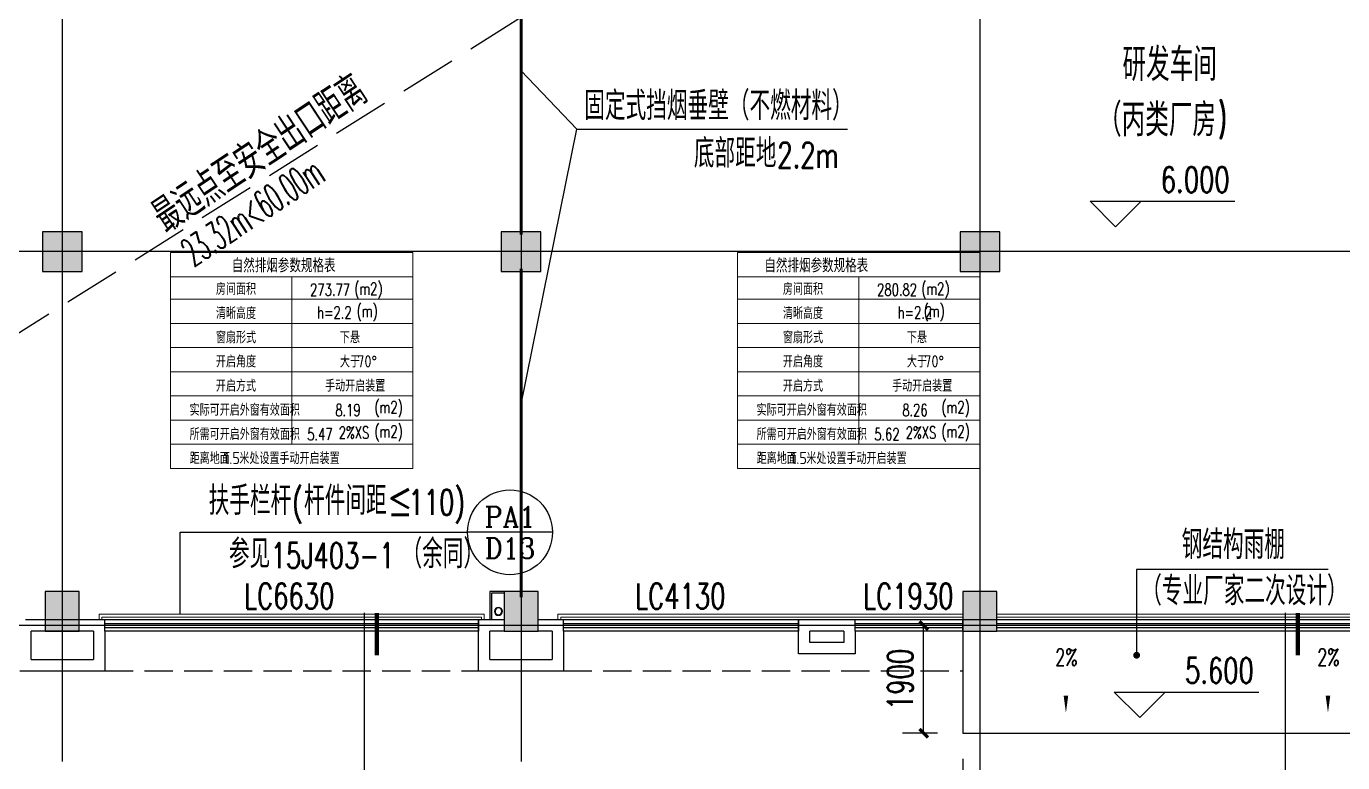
# Model space of a CAD drawing. Extents: x 1738711 to 2346805, y 1189731 to 2516152.
# Drawn here: x 1950257 to 1973497, y 1683605 to 1696599 of the extents above; entities that cross this region are included whole.
import ezdxf
from ezdxf.enums import TextEntityAlignment as Align

# ---------------------------------------------------------------- set-up
doc = ezdxf.new("R2010")
doc.units = 0
doc.header["$LTSCALE"] = 1000
doc.header["$MEASUREMENT"] = 0
doc.linetypes.add('DASH', pattern=[0.35, 0.25, -0.1])
doc.linetypes.add('复件 140224通州运河二期售楼部条件图_t3$0$X-ME SHAFT SH$0$X-B2$0$WATER_LINE', pattern=[0])
for name, color, linetype, lineweight in [('_0', 7, 'Continuous', 25), ('H_Z', 4, 'Continuous', 13), ('栏杆', 6, 'Continuous', 15)]:
    doc.layers.add(name, color=color, linetype=linetype, lineweight=lineweight)
for name, color, linetype in [('AR-TEXT', 7, 'Continuous'), ('COLUMN', 9, 'Continuous'), ('DIM_ELEV', 3, 'Continuous'), ('DIM_IDEN', 3, 'Continuous'), ('DIM_LEAD', 3, 'Continuous'), ('DIM_SYMB', 3, 'Continuous'), ('DOTE', 1, 'Continuous'), ('PUB_DIM', 3, 'Continuous'), ('PUB_HATCH', 8, 'Continuous'), ('PUB_TEXT', 7, 'Continuous'), ('WALL', 40, 'Continuous'), ('WINDOW', 144, 'Continuous'), ('WINDOW_TEXT', 7, 'Continuous'), ('YS', 6, 'Continuous'), ('文字', 6, 'Continuous'), ('疏散距离', 211, 'DASH'), ('看线', 8, 'Continuous'), ('面层', 6, 'Continuous')]:
    doc.layers.add(name, color=color, linetype=linetype)
doc.styles.add('_TCH_DIM', font='SIMPLEX', dxfattribs={"bigfont": 'GBCBIG'})
doc.styles.add('_TCH_DIM_T3', font='SIMPLEX', dxfattribs={"width": 0.705882, "bigfont": 'GBCBIG'})
doc.styles.add('_TCH_LABEL', font='COMPLEX', dxfattribs={"bigfont": 'GBCBIG'})
doc.styles.add('_TCH_WINDOW', font='SIMPLEX', dxfattribs={"height": 3.5, "bigfont": 'GBCBIG'})
doc.styles.add('HZ', font='rs', dxfattribs={"bigfont": 'hztxt'})
doc.styles.get("Standard").update_dxf_attribs({"font": 'gbenor.shx', "bigfont": 'gbcbig.shx'})
doc.styles.add('黑体', font='simhei_0.ttf', dxfattribs={"width": 0.9})
doc.dimstyles.new('_TCH_ARCH&&150', dxfattribs={"dimtxt": 446.25, "dimasz": 150, "dimexe": 375, "dimexo": 450, "dimgap": 189.375, "dimtad": 1, "dimdec": 0, "dimzin": 0, "dimdsep": 46, "dimtxsty": '_TCH_DIM_T3', "dimblk": 'ARCHTICK', "dimcen": 0.09, "dimclrt": 7, "dimazin": 2, "dimtfac": 1, "dimtdec": 0, "dimtix": 1, "dimtmove": 2, "dimatfit": 3, "dimfxl": 1, "dimtolj": 1, "dimtzin": 0, "dimarcsym": 0})

# ---------------------------------------------------------------- blocks, each defined once
blk = doc.blocks.new('A$C68B42598')
at = {"layer": 'YS'}
for radius in [70, 60]:
    blk.add_circle((70, 70), radius, dxfattribs=at)
blk = doc.blocks.new('hreahaerheh')
at = {"layer": 'YS', "xscale": -1}
blk.add_blockref('A$C68B42598', (1949055, 1888439), dxfattribs=at)
blk = doc.blocks.new('_ArchTick')
at = {"color": 0, "linetype": 'ByBlock', "const_width": 0.4}
blk.add_lwpolyline([(-0.5, -0.5), (0.5, 0.5)], dxfattribs=at)
blk = doc.blocks.new('*D3321')
at = {"layer": 'Defpoints', "color": 0, "transparency": 16777216}
for p in [(1966792, 1684125), (1967092, 1684125), (1967092, 1682694)]:
    blk.add_point(p, dxfattribs=at)
at = {"layer": 'PUB_DIM', "color": 0, "lineweight": -2, "transparency": 16777216}
for p, q in [((1966792, 1683675), (1966792, 1682319)), ((1967092, 1683675), (1967092, 1682319)), ((1966792, 1682694), (1966642, 1682694)), ((1966792, 1682694), (1967092, 1682694)), ((1967092, 1682694), (1967242, 1682694))]:
    blk.add_line(p, q, dxfattribs=at)
at = {"layer": 'PUB_DIM', "color": 0, "lineweight": -2, "transparency": 16777216, "xscale": 150, "yscale": 150, "zscale": 150}
blk.add_blockref('_ArchTick', (1966792, 1682694), dxfattribs=at)
at = {"layer": 'PUB_DIM', "color": 0, "lineweight": -2, "transparency": 16777216, "xscale": 150, "yscale": 150, "zscale": 150, "rotation": 180}
blk.add_blockref('_ArchTick', (1967092, 1682694), dxfattribs=at)
at = {"layer": 'PUB_DIM', "color": 7, "transparency": 16777216, "insert": (1966942, 1683107), "char_height": 446.2, "attachment_point": 5, "style": '_TCH_DIM_T3'}
blk.add_mtext('\\A1;300', dxfattribs=at)
blk = doc.blocks.new('*D3322')
at = {"layer": 'Defpoints', "color": 0, "transparency": 16777216}
for p in [(1967092, 1684125), (1975192, 1684125), (1975192, 1682694)]:
    blk.add_point(p, dxfattribs=at)
at = {"layer": 'PUB_DIM', "color": 0, "lineweight": -2, "transparency": 16777216}
for p, q in [((1967092, 1683675), (1967092, 1682319)), ((1975192, 1683675), (1975192, 1682319)), ((1967092, 1682694), (1975192, 1682694))]:
    blk.add_line(p, q, dxfattribs=at)
at = {"layer": 'PUB_DIM', "color": 0, "lineweight": -2, "transparency": 16777216, "xscale": 150, "yscale": 150, "zscale": 150, "rotation": 180}
blk.add_blockref('_ArchTick', (1967092, 1682694), dxfattribs=at)
at = {"layer": 'PUB_DIM', "color": 0, "lineweight": -2, "transparency": 16777216, "xscale": 150, "yscale": 150, "zscale": 150}
blk.add_blockref('_ArchTick', (1975192, 1682694), dxfattribs=at)
at = {"layer": 'PUB_DIM', "color": 7, "transparency": 16777216, "insert": (1971142, 1683107), "char_height": 446.2, "attachment_point": 5, "style": '_TCH_DIM_T3'}
blk.add_mtext('\\A1;8100', dxfattribs=at)
blk = doc.blocks.new('*D3324')
at = {"layer": 'Defpoints', "color": 0, "transparency": 16777216}
for p in [(1966099, 1686025), (1966792, 1686025), (1966792, 1684125)]:
    blk.add_point(p, dxfattribs=at)
at = {"layer": 'PUB_DIM', "color": 0, "lineweight": -2, "transparency": 16777216}
for p, q in [((1966342, 1686025), (1965724, 1686025)), ((1966099, 1684125), (1966099, 1686025)), ((1966342, 1684125), (1965724, 1684125))]:
    blk.add_line(p, q, dxfattribs=at)
at = {"layer": 'PUB_DIM', "color": 0, "lineweight": -2, "transparency": 16777216, "xscale": 150, "yscale": 150, "zscale": 150}
for p, rotation in [((1966099, 1686025), 90), ((1966099, 1684125), 270)]:
    blk.add_blockref('_ArchTick', p, dxfattribs=dict(at, rotation=rotation))
at = {"layer": 'PUB_DIM', "color": 7, "transparency": 16777216, "insert": (1965686, 1685075), "char_height": 446.2, "attachment_point": 5, "rotation": 90, "style": '_TCH_DIM_T3'}
blk.add_mtext('\\A1;1900', dxfattribs=at)
blk = doc.blocks.new('$TCHSYS$WIN2D')
for p, q in [((-0.5, 0.5), (0.5, 0.5)), ((-0.5, 0.5), (-0.5, -0.5)), ((0.5, 0.5), (0.5, -0.5)), ((0.5, 0.1667), (-0.5, 0.1667)), ((0.5, -0.1667), (-0.5, -0.1667)), ((-0.5, -0.5), (0.5, -0.5))]:
    blk.add_line(p, q)
blk = doc.blocks.new('_FZH')
blk.add_lwpolyline([(-0.5, -0.5), (0.5, -0.5), (0.5, 0.5), (-0.5, 0.5)], close=True)
at = {"layer": 'PUB_HATCH'}
blk.add_solid([(-0.5, -0.5), (0.5, -0.5), (-0.5, 0.5), (0.5, 0.5)], dxfattribs=at)

msp = doc.modelspace()

# ---------------------------------------------------------------- linework, layer by layer
at = {"layer": 'DIM_ELEV'}
for p, q in [((1969488, 1693062), (1969038, 1693512)), ((1969038, 1693512), (1971591.9, 1693512)), ((1969488, 1693062), (1969938, 1693512)), ((1969914.7, 1684400.6), (1969464.7, 1684850.6)), ((1969464.7, 1684850.6), (1972018.6, 1684850.6)), ((1969914.7, 1684400.6), (1970364.7, 1684850.6))]:
    msp.add_line(p, q, dxfattribs=at)
at = {"layer": 'DIM_IDEN'}
for p, q in [((1952970.9, 1687669.9), (1958046, 1687669.9)), ((1952970.9, 1686225.4), (1952970.9, 1687669.9)), ((1959546, 1687669.9), (1958046, 1687669.9)), ((1956219.7, 1686247.2), (1956219.7, 1673934.1)), ((1972481.3, 1686247.2), (1972481.3, 1673934.1))]:
    msp.add_line(p, q, dxfattribs=at)
msp.add_lwpolyline([(1952970.9, 1686225.4, 1), (1952970.9, 1686225.4, 1)], format="xyb", close=True, dxfattribs=at)
at = {"layer": 'DIM_IDEN', "const_width": 75}
for points in [[(1956444.7, 1686247.2), (1956444.7, 1685497.2)], [(1972706.3, 1686247.2), (1972706.3, 1685497.2)]]:
    msp.add_lwpolyline(points, dxfattribs=at)
at = {"layer": 'DIM_IDEN'}
msp.add_circle((1958796, 1687669.9), 750, dxfattribs=at)
at = {"layer": 'DIM_LEAD'}
for p, q in [((1958991.9, 1695813.2), (1959976.1, 1694787)), ((1958991.9, 1689933.1), (1959976.1, 1694787)), ((1959976.1, 1694787), (1964753.7, 1694787))]:
    msp.add_line(p, q, dxfattribs=at)
at = {"layer": 'DIM_SYMB'}
msp.add_lwpolyline([(1973239.2, 1687015), (1969859.5, 1687015), (1969859.5, 1685500.9)], dxfattribs=at)
at = {"layer": 'DIM_SYMB', "const_width": 60}
msp.add_lwpolyline([(1969859.5, 1685530.9, 1), (1969859.5, 1685470.9, 1)], format="xyb", close=True, dxfattribs=at)
at = {"layer": 'DIM_SYMB'}
for points in [[(1968611.3, 1685211.5, 0, 0, 0), (1968611.3, 1684485.1, 0, 80, 0), (1968611.3, 1684785.1, 0, 0, 0)], [(1973237.6, 1685211.5, 0, 0, 0), (1973237.6, 1684485.1, 0, 80, 0), (1973237.6, 1684785.1, 0, 0, 0)]]:
    msp.add_lwpolyline(points, format="xyseb", dxfattribs=at)
at = {"layer": 'DOTE'}
for p, q in [((1950891.9, 1721249.3), (1950891.9, 1683625.4)), ((1958991.9, 1721249.3), (1958991.9, 1683625.4)), ((1967091.9, 1721249.3), (1967091.9, 1683625.4)), ((2001891.9, 1692625.4), (1919991.9, 1692625.4)), ((2001891.9, 1686025.4), (1919991.9, 1686025.4))]:
    msp.add_line(p, q, dxfattribs=at)
at = {"layer": 'H_Z'}
for p, q in [((1952802.4, 1692606.9), (1952802.4, 1688796.9)), ((1957081.4, 1692606.9), (1952802.4, 1692606.9)), ((1957081.4, 1688796.9), (1957081.4, 1692606.9)), ((1962812.9, 1692606.9), (1962812.9, 1688796.9)), ((1967091.9, 1692606.9), (1962812.9, 1692606.9)), ((1967091.9, 1688796.9), (1967091.9, 1692606.9)), ((1957081.4, 1692180.3), (1952802.4, 1692180.3)), ((1954941.9, 1692180.3), (1954941.9, 1689223.5)), ((1967091.9, 1692180.3), (1962812.9, 1692180.3)), ((1964952.4, 1692180.3), (1964952.4, 1689223.5)), ((1957081.4, 1691783.5), (1952802.4, 1691783.5)), ((1967091.9, 1691783.5), (1962812.9, 1691783.5)), ((1957081.4, 1691356.9), (1952802.4, 1691356.9)), ((1967091.9, 1691356.9), (1962812.9, 1691356.9)), ((1957081.4, 1690930.2), (1952802.4, 1690930.2)), ((1967091.9, 1690930.2), (1962812.9, 1690930.2)), ((1957081.4, 1690503.5), (1952802.4, 1690503.5)), ((1967091.9, 1690503.5), (1962812.9, 1690503.5)), ((1957081.4, 1690076.9), (1952802.4, 1690076.9)), ((1967091.9, 1690076.9), (1962812.9, 1690076.9)), ((1957081.4, 1689650.2), (1952802.4, 1689650.2)), ((1967091.9, 1689650.2), (1962812.9, 1689650.2)), ((1957081.4, 1689223.5), (1952802.4, 1689223.5)), ((1967091.9, 1689223.5), (1962812.9, 1689223.5)), ((1957081.4, 1688796.9), (1952802.4, 1688796.9)), ((1967091.9, 1688796.9), (1962812.9, 1688796.9))]:
    msp.add_line(p, q, dxfattribs=at)
at = {"layer": 'WALL', "linetype": '复件 140224通州运河二期售楼部条件图_t3$0$X-ME SHAFT SH$0$X-B2$0$WATER_LINE'}
for p, q in [((1951541.9, 1686125.4), (1950241.9, 1686125.4)), ((1951641.9, 1686125.4), (1951541.9, 1686125.4)), ((1951641.9, 1685925.4), (1951641.9, 1686125.4)), ((1958341.9, 1686125.4), (1958241.9, 1686125.4)), ((1958241.9, 1686125.4), (1958241.9, 1685925.4)), ((1958691.9, 1686125.4), (1958341.9, 1686125.4)), ((1959641.9, 1686125.4), (1959291.9, 1686125.4)), ((1959741.9, 1686125.4), (1959641.9, 1686125.4)), ((1959741.9, 1685925.4), (1959741.9, 1686125.4)), ((1963991.9, 1686125.4), (1963891.9, 1686125.4)), ((1963891.9, 1686125.4), (1963891.9, 1685925.4)), ((1964791.9, 1686125.4), (1963991.9, 1686125.4)), ((1964891.9, 1686125.4), (1964791.9, 1686125.4)), ((1964891.9, 1685925.4), (1964891.9, 1686125.4)), ((1967391.9, 1686125.4), (1966791.9, 1686125.4)), ((1966791.9, 1686125.4), (1966791.9, 1685925.4)), ((1967391.9, 1685925.4), (1967391.9, 1686125.4)), ((1950341.9, 1685425.4), (1950341.9, 1685925.4)), ((1951441.9, 1685925.4), (1950341.9, 1685925.4)), ((1951441.9, 1685925.4), (1951441.9, 1685425.4)), ((1951641.9, 1685925.4), (1951641.9, 1685225.4)), ((1958241.9, 1685225.4), (1958241.9, 1685925.4)), ((1958441.9, 1685425.4), (1958441.9, 1685925.4)), ((1958691.9, 1685925.4), (1958441.9, 1685925.4)), ((1959541.9, 1685925.4), (1959291.9, 1685925.4)), ((1959541.9, 1685925.4), (1959541.9, 1685425.4)), ((1959741.9, 1685925.4), (1959741.9, 1685225.4)), ((1963891.9, 1685525.4), (1963891.9, 1685925.4)), ((1964091.9, 1685725.4), (1964091.9, 1685925.4)), ((1964691.9, 1685925.4), (1964091.9, 1685925.4)), ((1964691.9, 1685925.4), (1964691.9, 1685725.4)), ((1964891.9, 1685925.4), (1964891.9, 1685525.4)), ((1966791.9, 1685925.4), (1967391.9, 1685925.4)), ((1964691.9, 1685725.4), (1964091.9, 1685725.4)), ((1950341.9, 1685425.4), (1951441.9, 1685425.4)), ((1958441.9, 1685425.4), (1959541.9, 1685425.4)), ((1964891.9, 1685525.4), (1963891.9, 1685525.4)), ((1950141.9, 1685225.4), (1951641.9, 1685225.4)), ((1958241.9, 1685225.4), (1959741.9, 1685225.4))]:
    msp.add_line(p, q, dxfattribs=at)
at = {"layer": 'WALL'}
msp.add_lwpolyline([(1966791.9, 1685925.4), (1966791.9, 1684125.4), (1975491.9, 1684125.4), (1975491.9, 1685925.4)], dxfattribs=at)
at = {"layer": 'WINDOW', "color": 4, "linetype": 'DASH', "ltscale": 2, "const_width": 50}
for points in [[(1958991.9, 1698925.4), (1958991.9, 1692925.4)], [(1958991.9, 1692325.4), (1958991.9, 1686525.4)]]:
    msp.add_lwpolyline(points, dxfattribs=at)
at = {"layer": '栏杆'}
for points in [[(1951541.9, 1686125.4), (1951541.9, 1686225.4), (1958341.9, 1686225.4), (1958341.9, 1686125.4)], [(1951591.9, 1686125.4), (1951591.9, 1686175.4), (1958291.9, 1686175.4), (1958291.9, 1686125.4)], [(1959641.9, 1686125.4), (1959641.9, 1686225.4), (1966791.9, 1686225.4)], [(1959691.9, 1686125.4), (1959691.9, 1686175.4), (1966791.9, 1686175.4)], [(1974891.9, 1686225.4), (1967391.9, 1686225.4)], [(1974891.9, 1686175.4), (1967391.9, 1686175.4)]]:
    msp.add_lwpolyline(points, dxfattribs=at)
at = {"layer": '疏散距离', "ltscale": 4}
msp.add_lwpolyline([(1942691.9, 1686525.4), (1962441.9, 1698925.4)], dxfattribs=at)
at = {"layer": '看线', "linetype": 'DASH', "ltscale": 2}
for p, q in [((1951641.9, 1685225.4), (1958241.9, 1685225.4)), ((1959741.9, 1685225.4), (1966791.9, 1685225.4))]:
    msp.add_line(p, q, dxfattribs=at)
at = {"layer": '面层', "color": 144}
for points in [[(1958691.9, 1686625.4), (1958441.9, 1686625.4), (1958441.9, 1686125.4)], [(1958691.9, 1686595.4), (1958471.9, 1686595.4), (1958471.9, 1686125.4)]]:
    msp.add_lwpolyline(points, dxfattribs=at)

# ---------------------------------------------------------------- block references
at = {"layer": '_0'}
msp.add_blockref('hreahaerheh', (9607.3, -202233.7), dxfattribs=at)
at = {"layer": 'COLUMN', "linetype": '复件 140224通州运河二期售楼部条件图_t3$0$X-ME SHAFT SH$0$X-B2$0$WATER_LINE'}
for p, xscale, yscale, zscale in [((1950891.9, 1692625.4), 700, 700, 700), ((1958991.9, 1692625.4), 700, 700, 700), ((1967091.9, 1692625.4), 700, 700, 700), ((1950891.9, 1686275.4), 600, 700.0000004216563, 700.0000004216563), ((1958991.9, 1686275.4), 600, 700.0000004216563, 700.0000004216563), ((1967091.9, 1686275.4), 600, 699.9999996076804, 699.9999996076804)]:
    msp.add_blockref('_FZH', p, dxfattribs=dict(at, xscale=xscale, yscale=yscale, zscale=zscale))
at = {"layer": 'WINDOW', "linetype": '复件 140224通州运河二期售楼部条件图_t3$0$X-ME SHAFT SH$0$X-B2$0$WATER_LINE'}
ref = msp.add_blockref('$TCHSYS$WIN2D', (1954941.9, 1686025.4), dxfattribs=dict(at, xscale=6600, yscale=200, zscale=6600, rotation=179.9999999999922))
ref.add_attrib('A', 'LC6630', (1954101.9, 1686322.1), dxfattribs={"layer": 'WINDOW_TEXT', "linetype": '复件 140224通州运河二期售楼部条件图_t3$0$X-ME SHAFT SH$0$X-B2$0$WATER_LINE', "ltscale": 0.5, "height": 446.25, "rotation": 360, "style": '_TCH_WINDOW', "width": 0.705882})
ref = msp.add_blockref('$TCHSYS$WIN2D', (1961816.9, 1686025.4), dxfattribs=dict(at, xscale=4150, yscale=200, zscale=4150, rotation=179.9999999999878))
ref.add_attrib('A', 'LC4130', (1961006.9, 1686322.1), dxfattribs={"layer": 'WINDOW_TEXT', "linetype": '复件 140224通州运河二期售楼部条件图_t3$0$X-ME SHAFT SH$0$X-B2$0$WATER_LINE', "ltscale": 0.5, "height": 446.25, "rotation": 360, "style": '_TCH_WINDOW', "width": 0.705882})
ref = msp.add_blockref('$TCHSYS$WIN2D', (1965841.9, 1686025.4), dxfattribs=dict(at, xscale=1900, yscale=200, zscale=1900, rotation=179.9999999999884))
ref.add_attrib('A', 'LC1930', (1965031.9, 1686322.1), dxfattribs={"layer": 'WINDOW_TEXT', "linetype": '复件 140224通州运河二期售楼部条件图_t3$0$X-ME SHAFT SH$0$X-B2$0$WATER_LINE', "ltscale": 0.5, "height": 446.25, "rotation": 360, "style": '_TCH_WINDOW', "width": 0.705882})
at = {"layer": 'WINDOW', "linetype": '复件 140224通州运河二期售楼部条件图_t3$0$X-ME SHAFT SH$0$X-B2$0$WATER_LINE', "xscale": 7499.999984021764, "yscale": 200, "zscale": 7499.999984021764, "rotation": 179.9999999999901}
msp.add_blockref('$TCHSYS$WIN2D', (1971141.9, 1686025.4), dxfattribs=at)

# ---------------------------------------------------------------- texts
at = {"layer": 'AR-TEXT'}
for s, height, p in [('研发车间', 578.72, (1969610, 1695636)), ('（丙类厂房', 578.72, (1969177.9, 1694657.7)), (')', 600, (1971284.3, 1694657.7))]:
    msp.add_text(s, height=height, dxfattribs=at).set_placement(p)
at = {"layer": 'DIM_LEAD', "color": 7, "style": '_TCH_DIM'}
msp.add_text('最远点至安全出口距离', height=600, rotation=33.50431, dxfattribs=at).set_placement((1952736, 1692914.5))
at = {"layer": 'H_Z', "width": 0.7}
for s, style, p in [('自然排烟参数规格表', '黑体', (1953883.2, 1692279)), ('自然排烟参数规格表', '黑体', (1963287.6, 1692279)), ('(m2)', 'HZ', (1956046, 1691862.6)), ('(m2)', 'HZ', (1966056.5, 1691862.6)), ('(m)', 'HZ', (1956087.8, 1691467.2)), ('(m)', 'HZ', (1966098.3, 1691467.2)), ('h=2.2', 'HZ', (1955392.3, 1691443.3)), ('h=2.2', 'HZ', (1965641.1, 1691443.3)), ('(m2)', 'HZ', (1956403.2, 1689771.2)), ('(m2)', 'HZ', (1966413.7, 1689771.2)), ('(m2)', 'HZ', (1956403.2, 1689344.5)), ('(m2)', 'HZ', (1966413.7, 1689344.5)), ('2%%%XS', 'HZ', (1955774.1, 1689322.8)), ('2%%%XS', 'HZ', (1965784.6, 1689322.8))]:
    msp.add_text(s, height=213.33, rotation=0, dxfattribs=dict(at, style=style)).set_placement(p)
at = {"layer": 'H_Z'}
for s, height, p in [('房间面积', 208.34, (1953604.4, 1691859.5)), ('房间面积', 208.34, (1963614.8, 1691859.5)), ('清晰高度', 208.34, (1953604.4, 1691432.9)), ('清晰高度', 208.34, (1963614.8, 1691432.9)), ('窗扇形式', 208.34, (1953604.4, 1691006.2)), ('下悬', 208.34, (1955793.4, 1691006.2)), ('窗扇形式', 208.34, (1963614.8, 1691006.2)), ('下悬', 208.34, (1965803.9, 1691006.2)), ('开启角度', 208.34, (1953604.4, 1690579.5)), ('大于', 208.34, (1955793.4, 1690579.5)), ('70', 216, (1956096.7, 1690579.5)), ('°', 208.3, (1956348.7, 1690579.5)), ('开启角度', 208.34, (1963614.8, 1690579.5)), ('大于', 208.34, (1965803.9, 1690579.5)), ('70', 216, (1966107.2, 1690579.5)), ('°', 208.3, (1966359.2, 1690579.5)), ('开启方式', 208.34, (1953604.4, 1690152.9)), ('手动开启装置', 208.34, (1955531.5, 1690152.9)), ('开启方式', 208.34, (1963614.8, 1690152.9)), ('手动开启装置', 208.34, (1965541.9, 1690152.9)), ('实际可开启外窗有效面积', 208.34, (1953139.2, 1689726.2)), ('实际可开启外窗有效面积', 208.34, (1963149.7, 1689726.2)), ('所需可开启外窗有效面积', 208.34, (1953139.2, 1689299.5)), ('所需可开启外窗有效面积', 208.34, (1963149.7, 1689299.5)), ('距离地面', 208.34, (1953141.1, 1688872.9)), ('米处设置手动开启装置', 208.34, (1954017.8, 1688872.9)), ('距离地面', 208.34, (1963151.6, 1688872.9)), ('米处设置手动开启装置', 208.34, (1964028.3, 1688872.9)), ('1.5', 216, (1953747.8, 1688872.9)), ('1.5', 216, (1963758.3, 1688872.9))]:
    msp.add_text(s, height=height, dxfattribs=at).set_placement(p)
at = {"layer": 'H_Z', "color": 1, "style": 'HZ', "width": 0.7}
for s, p in [('273.77', (1955267.8, 1691844.1)), ('280.82', (1965278.3, 1691844.1)), ('8.19', (1955711, 1689720)), ('8.26', (1965721.5, 1689720)), ('5.47', (1955216, 1689293.3)), ('5.62', (1965226.5, 1689293.3))]:
    msp.add_text(s, height=213.33, rotation=0, dxfattribs=at).set_placement(p)
at = {"layer": 'PUB_TEXT', "color": 7, "style": '_TCH_DIM'}
for s, height, p in [('固定式挡烟垂壁（不燃材料）', 506.383, (1960107.4, 1694944.5)), ('底部距地', 506.38, (1962041.8, 1694104.5)), ('扶手栏杆', 506.38, (1953475.9, 1687976.1)), ('杆件间距≤', 506.38, (1955160.4, 1687976.1)), ('钢结构雨棚', 506.38, (1970655.7, 1687200.5)), ('参见', 506.38, (1953833.6, 1687037.6)), ('（余同）', 506.38, (1956880.8, 1687037.6)), ('（专业厂家二次设计）', 506.38, (1969939.7, 1686382.8))]:
    msp.add_text(s, height=height, dxfattribs=at).set_placement(p)
at = {"layer": 'PUB_TEXT', "color": 7, "style": '_TCH_DIM', "width": 0.705882}
for s, height, p in [('2.2m', 446.25, (1963516.2, 1694104.5)), ('6.000', 446.25, (1970286.9, 1693669.5)), ('(', 446.2, (1954950.4, 1687976.1)), ('110)', 446.25, (1957003.5, 1687976.1)), ('15J403-1', 446.25, (1954570.8, 1687037.6)), ('2%%%', 297.5, (1968421.3, 1685316.5)), ('5.600', 446.25, (1970713.6, 1685008.1)), ('2%%%', 297.5, (1973047.6, 1685316.5))]:
    msp.add_text(s, height=height, dxfattribs=at).set_placement(p)
at = {"layer": 'PUB_TEXT', "color": 7, "style": '_TCH_LABEL'}
for s, height, p, p2 in [('PA1', 362.28, (1958347.4, 1687765.4), (1959244.5, 1687765.4)), ('D13', 366.2, (1958351.3, 1687208.6), (1959240.7, 1687208.6))]:
    msp.add_text(s, height=height, dxfattribs=at).set_placement(p, p2, align=Align.FIT)
at = {"layer": '文字', "style": '_TCH_DIM_T3', "width": 0.49827}
msp.add_text('23.32m<60.00m', height=500, rotation=33.50431, dxfattribs=at).set_placement((1953211.7, 1692342.6))

# ---------------------------------------------------------------- dimensions: what is measured, and where the dimension line sits
at = {"layer": 'PUB_DIM'}
for p1, p2, distance, picture, middle in [((1966791.9, 1684125.4), (1966791.9, 1686025.4), 692.9, '*D3324', (1965686.5, 1685075.4)), ((1966791.9, 1684125.4), (1967091.9, 1684125.4), -1431.2, '*D3321', (1966941.9, 1683106.7)), ((1967091.9, 1684125.4), (1975191.9, 1684125.4), -1431.2, '*D3322', (1971141.9, 1683106.7))]:
    dim = msp.add_aligned_dim(p1=p1, p2=p2, distance=distance, dimstyle='_TCH_ARCH&&150', dxfattribs=at)
    dim.commit()
    dim.dimension.update_dxf_attribs({"geometry": picture, "text_midpoint": middle})

doc.saveas('drawing.dxf')
